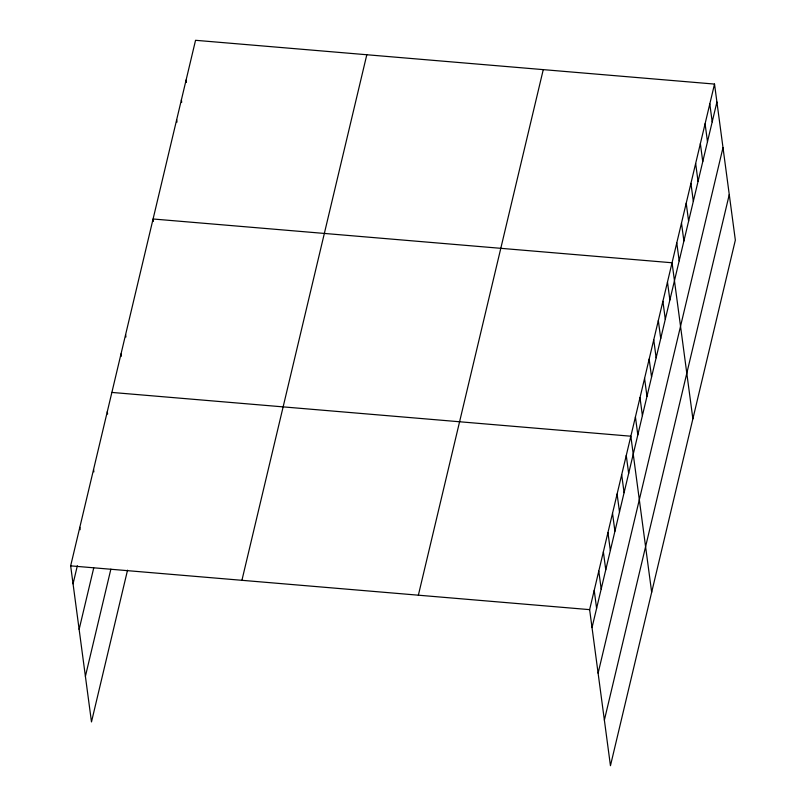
<?xml version="1.0" encoding="UTF-8"?>
<svg xmlns="http://www.w3.org/2000/svg" width="806" height="806" viewBox="0 0 806 806"><rect width="100%" height="100%" fill="white"/><g stroke="black" fill="none" stroke-linecap="round" stroke-linejoin="round"><path stroke-width="1.21" d="M127.539 570.164L91.481 721.924L70.656 565.862L195.546 40.3L714.519 84.076L735.344 240.138L610.454 765.7L589.629 609.638L714.519 84.076M73.054 583.816L77.346 565.752M79.129 629.395L93.728 567.968M85.396 676.345L110.865 569.157M241.921 580.31L366.811 54.748M418.364 595.201L543.264 69.628M592.027 627.592L716.917 102.03M598.102 673.171L723.002 147.599M604.369 720.121L729.269 194.558M111.873 392.431L630.846 436.207L651.671 592.259M70.656 565.862L589.629 609.638M709.804 103.934L712.202 121.877M705.089 123.781L707.477 141.735M700.364 143.639L702.761 161.593M695.649 163.497L698.046 181.441M690.933 183.345L693.331 201.299M686.218 203.203L688.606 221.156M681.493 223.061L683.891 241.004M676.778 242.918L679.176 260.862M692.878 418.828L672.063 262.766L153.08 218.99L153.402 221.388M667.479 282.04L669.877 299.983M662.905 301.313L665.293 319.257M658.321 320.576L660.718 338.53M653.747 339.85L656.134 357.804M649.162 359.123L651.56 377.067M644.578 378.397L646.976 396.34M640.004 397.66L642.402 415.614M635.42 416.934L637.818 434.887M626.262 455.481L628.66 473.424M621.688 474.744L624.086 492.698M617.104 494.018L619.502 511.971M612.53 513.291L614.918 531.235M607.946 532.565L610.343 550.508M603.372 551.828L605.759 569.782M598.787 571.101L601.185 589.045M594.213 590.375L596.601 608.318M186.115 80.006L186.428 82.403M181.39 99.863L181.713 102.261M176.675 119.721L176.998 122.109M125.605 334.621L125.927 337.009M121.031 353.884L121.343 356.282M107.289 411.705L107.611 414.093M93.556 469.515L93.869 471.903M79.814 527.326L80.137 529.723"/></g></svg>
